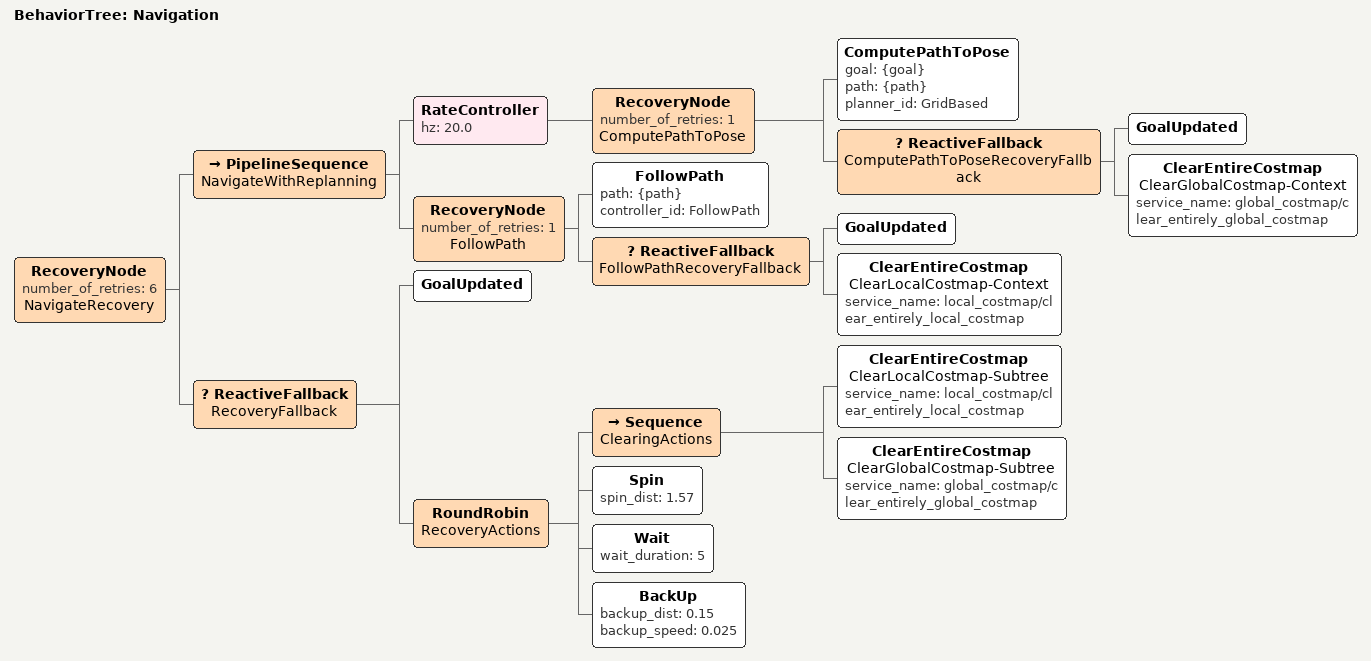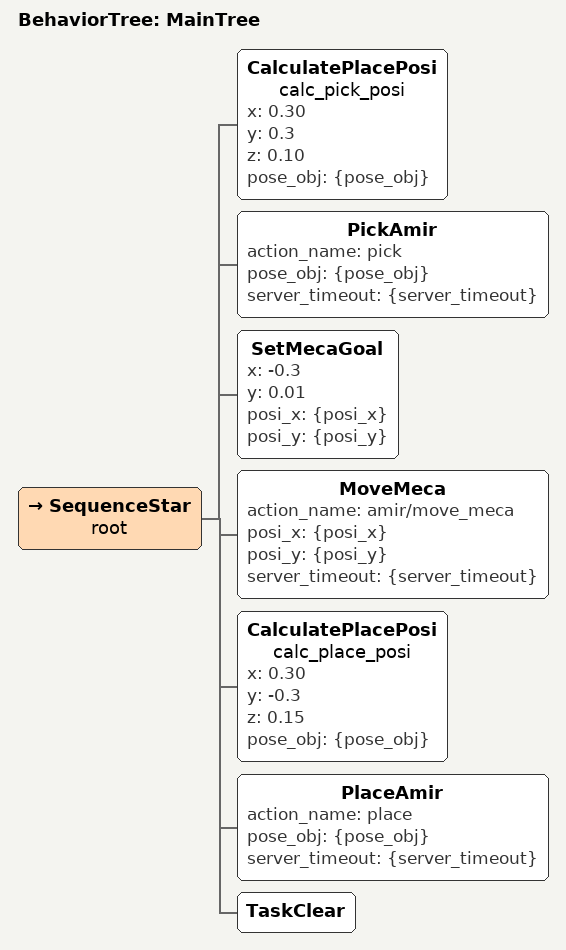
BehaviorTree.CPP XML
<root main_tree_to_execute="MainTree">

  <BehaviorTree ID="Navigation">
      <RecoveryNode number_of_retries="6" name="NavigateRecovery">
      <PipelineSequence name="NavigateWithReplanning">
        <RateController hz="20.0">
          <RecoveryNode number_of_retries="1" name="ComputePathToPose">
            <ComputePathToPose goal="{goal}" path="{path}" planner_id="GridBased"/>
            <ReactiveFallback name="ComputePathToPoseRecoveryFallback">
              <GoalUpdated/>
              <ClearEntireCostmap name="ClearGlobalCostmap-Context" service_name="global_costmap/clear_entirely_global_costmap"/>
            </ReactiveFallback>
          </RecoveryNode>
        </RateController>
        <RecoveryNode number_of_retries="1" name="FollowPath">
          <FollowPath path="{path}" controller_id="FollowPath"/>
          <ReactiveFallback name="FollowPathRecoveryFallback">
            <GoalUpdated/>
            <ClearEntireCostmap name="ClearLocalCostmap-Context" service_name="local_costmap/clear_entirely_local_costmap"/>
          </ReactiveFallback>
        </RecoveryNode>
      </PipelineSequence>
      <ReactiveFallback name="RecoveryFallback">
        <GoalUpdated/>
        <RoundRobin name="RecoveryActions">
          <Sequence name="ClearingActions">
            <ClearEntireCostmap name="ClearLocalCostmap-Subtree" service_name="local_costmap/clear_entirely_local_costmap"/>
            <ClearEntireCostmap name="ClearGlobalCostmap-Subtree" service_name="global_costmap/clear_entirely_global_costmap"/>
          </Sequence>
          <Spin spin_dist="1.57"/>
          <Wait wait_duration="5"/>
          <BackUp backup_dist="0.15" backup_speed="0.025"/>
        </RoundRobin>
      </ReactiveFallback>
    </RecoveryNode>
  </BehaviorTree>

 <BehaviorTree ID="MainTree">
    <SequenceStar name="root">

      <CalculatePlacePosi name="calc_pick_posi" x="0.30" y="0.3" z="0.10" pose_obj="{pose_obj}"/>
      <PickAmir action_name="pick" pose_obj="{pose_obj}" server_timeout="{server_timeout}"/>

      <SetMecaGoal x="-0.3" y="0.01" posi_x="{posi_x}" posi_y="{posi_y}"/>
      <MoveMeca action_name="amir/move_meca" posi_x="{posi_x}" posi_y="{posi_y}" server_timeout="{server_timeout}"/>

      <CalculatePlacePosi name="calc_place_posi" x="0.30" y="-0.3" z="0.15" pose_obj="{pose_obj}"/>
      <PlaceAmir action_name="place" pose_obj="{pose_obj}" server_timeout="{server_timeout}"/>

      <TaskClear/>
    </SequenceStar>
  </BehaviorTree>

</root>
